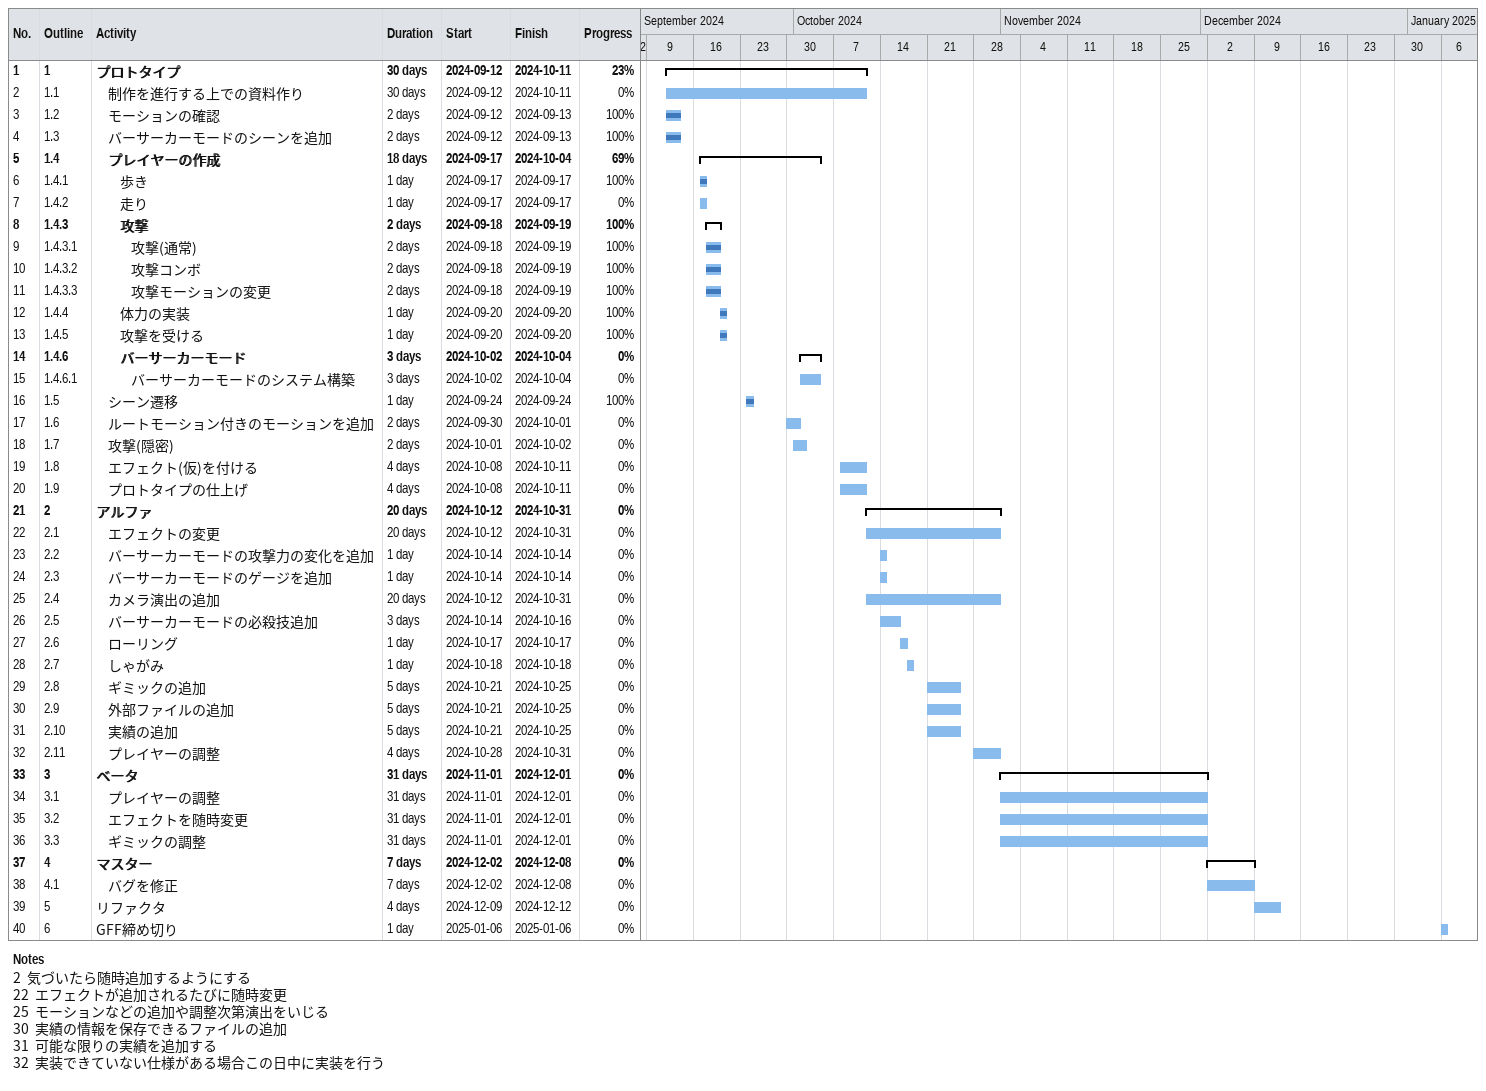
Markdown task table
| ID | WBS | Task | Duration | Start | Finish | % complete |
|---|---|---|---|---|---|---|
| 1 | 1 | **プロトタイプ** | 30d | 2024-09-12 | 2024-10-11 | 23 |
| 2 | 1.1 | 制作を進行する上での資料作り | 30d | 2024-09-12 | 2024-10-11 | 0 |
| 3 | 1.2 | モーションの確認 | 2d | 2024-09-12 | 2024-09-13 | 100 |
| 4 | 1.3 | バーサーカーモードのシーンを追加 | 2d | 2024-09-12 | 2024-09-13 | 100 |
| 5 | 1.4 | **プレイヤーの作成** | 18d | 2024-09-17 | 2024-10-04 | 69 |
| 6 | 1.4.1 | 歩き | 1d | 2024-09-17 | 2024-09-17 | 100 |
| 7 | 1.4.2 | 走り | 1d | 2024-09-17 | 2024-09-17 | 0 |
| 8 | 1.4.3 | **攻撃** | 2d | 2024-09-18 | 2024-09-19 | 100 |
| 9 | 1.4.3.1 | 攻撃(通常) | 2d | 2024-09-18 | 2024-09-19 | 100 |
| 10 | 1.4.3.2 | 攻撃コンボ | 2d | 2024-09-18 | 2024-09-19 | 100 |
| 11 | 1.4.3.3 | 攻撃モーションの変更 | 2d | 2024-09-18 | 2024-09-19 | 100 |
| 12 | 1.4.4 | 体力の実装 | 1d | 2024-09-20 | 2024-09-20 | 100 |
| 13 | 1.4.5 | 攻撃を受ける | 1d | 2024-09-20 | 2024-09-20 | 100 |
| 14 | 1.4.6 | **バーサーカーモード** | 3d | 2024-10-02 | 2024-10-04 | 0 |
| 15 | 1.4.6.1 | バーサーカーモードのシステム構築 | 3d | 2024-10-02 | 2024-10-04 | 0 |
| 16 | 1.5 | シーン遷移 | 1d | 2024-09-24 | 2024-09-24 | 100 |
| 17 | 1.6 | ルートモーション付きのモーションを追加 | 2d | 2024-09-30 | 2024-10-01 | 0 |
| 18 | 1.7 | 攻撃(隠密) | 2d | 2024-10-01 | 2024-10-02 | 0 |
| 19 | 1.8 | エフェクト(仮)を付ける | 4d | 2024-10-08 | 2024-10-11 | 0 |
| 20 | 1.9 | プロトタイプの仕上げ | 4d | 2024-10-08 | 2024-10-11 | 0 |
| 21 | 2 | **アルファ** | 20d | 2024-10-12 | 2024-10-31 | 0 |
| 22 | 2.1 | エフェクトの変更 | 20d | 2024-10-12 | 2024-10-31 | 0 |
| 23 | 2.2 | バーサーカーモードの攻撃力の変化を追加 | 1d | 2024-10-14 | 2024-10-14 | 0 |
| 24 | 2.3 | バーサーカーモードのゲージを追加 | 1d | 2024-10-14 | 2024-10-14 | 0 |
| 25 | 2.4 | カメラ演出の追加 | 20d | 2024-10-12 | 2024-10-31 | 0 |
| 26 | 2.5 | バーサーカーモードの必殺技追加 | 3d | 2024-10-14 | 2024-10-16 | 0 |
| 27 | 2.6 | ローリング | 1d | 2024-10-17 | 2024-10-17 | 0 |
| 28 | 2.7 | しゃがみ | 1d | 2024-10-18 | 2024-10-18 | 0 |
| 29 | 2.8 | ギミックの追加 | 5d | 2024-10-21 | 2024-10-25 | 0 |
| 30 | 2.9 | 外部ファイルの追加 | 5d | 2024-10-21 | 2024-10-25 | 0 |
| 31 | 2.10 | 実績の追加 | 5d | 2024-10-21 | 2024-10-25 | 0 |
| 32 | 2.11 | プレイヤーの調整 | 4d | 2024-10-28 | 2024-10-31 | 0 |
| 33 | 3 | **ベータ** | 31d | 2024-11-01 | 2024-12-01 | 0 |
| 34 | 3.1 | プレイヤーの調整 | 31d | 2024-11-01 | 2024-12-01 | 0 |
| 35 | 3.2 | エフェクトを随時変更 | 31d | 2024-11-01 | 2024-12-01 | 0 |
| 36 | 3.3 | ギミックの調整 | 31d | 2024-11-01 | 2024-12-01 | 0 |
| 37 | 4 | **マスター** | 7d | 2024-12-02 | 2024-12-08 | 0 |
| 38 | 4.1 | バグを修正 | 7d | 2024-12-02 | 2024-12-08 | 0 |
| 39 | 5 | リファクタ | 4d | 2024-12-09 | 2024-12-12 | 0 |
| 40 | 6 | GFF締め切り | 1d | 2025-01-06 | 2025-01-06 | 0 |

Notes
- 2: 気づいたら随時追加するようにする
- 22: エフェクトが追加されるたびに随時変更
- 25: モーションなどの追加や調整次第演出をいじる
- 30: 実績の情報を保存できるファイルの追加
- 31: 可能な限りの実績を追加する
- 32: 実装できていない仕様がある場合この日中に実装を行う
